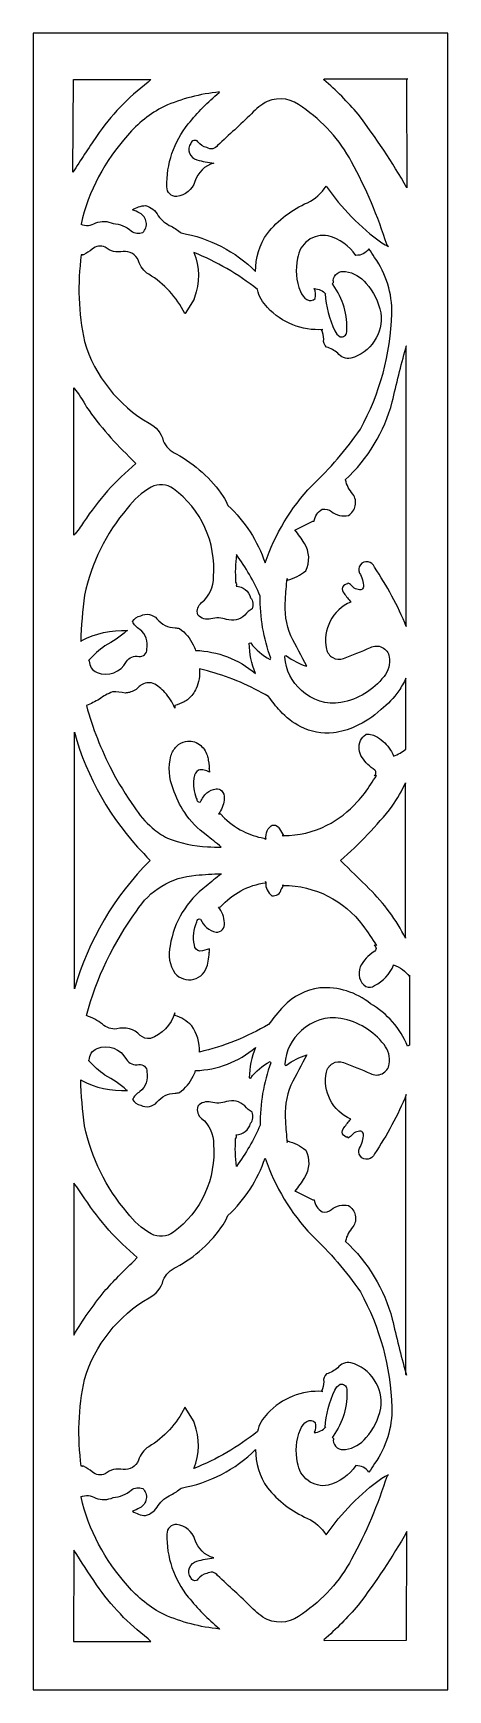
# Model space of a CAD drawing. Header units: millimetres. Extents: x 44 to 294, y 859 to 1859.
import ezdxf

# ---------------------------------------------------------------- set-up
doc = ezdxf.new("R2010")
doc.units = ezdxf.units.MM
doc.layers.add('Image', color=70, linetype='Continuous')

msp = doc.modelspace()

# ---------------------------------------------------------------- linework, layer by layer
at = {"layer": 'Image'}
for points in [[(44.37, 858.55), (294.37, 858.55), (294.37, 1858.55), (44.37, 1858.55)], [(241.88, 1742.7), (241.89, 1742.69)], [(150.55, 1414.59), (150.55, 1414.5)], [(148.8, 1374.6), (148.8, 1374.6)], [(184.57, 1372.51), (184.42, 1371.8)], [(195.27, 1374.1), (194.48, 1374.15)], [(195.27, 1374.16), (195.3, 1374.1)], [(148.8, 1343.69), (148.8, 1343.69)], [(184.57, 1345.78), (184.42, 1346.49)], [(195.27, 1344.18), (194.48, 1344.14)], [(195.27, 1344.13), (195.3, 1344.19)], [(150.55, 1303.7), (150.55, 1303.79)], [(241.88, 975.59), (241.89, 975.6)]]:
    msp.add_lwpolyline(points, close=True, dxfattribs=at)
for points in [[(113.71, 1828.88, 0.084434), (82.61, 1796.25, 0.010251), (68.38, 1774.59), (68.22, 1774.77), (68.78, 1830.47), (115.22, 1830.47, -0.022097)], [(269.48, 1830.69), (269.7, 1765.18, 0.033428), (240.23, 1809.58, 0.039412), (219.69, 1830.44), (219.91, 1830.94), (270.34, 1830.94)], [(155.58, 1790.81, -0.428672), (149.14, 1789.54, -0.195705), (143.69, 1793.01, 0.599045), (139.47, 1791.99, 0.543685), (143.12, 1782.12, 0.063156), (153.34, 1780.12, 0.254687), (141.89, 1769.02, -0.294147), (130.95, 1759.99, -0.450981), (124.99, 1765.74, -0.178375), (137.89, 1803.72, -0.051744), (156.44, 1822.63), (156.62, 1823.04, 0.076755), (123.31, 1814.33, 0.101657), (101.34, 1796.82, 0.12826), (73.21, 1743.3), (73.06, 1743.3, 0.266745), (82.07, 1744.05, -0.198097), (92.59, 1743.63, -0.162854), (103.55, 1739.16, 0.254871), (110.46, 1738.2, 0.511741), (108.66, 1749.86, 0.036083), (104.19, 1751.96, -0.119582), (112.06, 1754.51, -0.208507), (119.69, 1748.37, 0.128056), (127.6, 1741.96, -0.062059), (133.6, 1737.91, -0.153717), (178.51, 1714.64, -0.158349), (185.6, 1737.7, -0.122292), (209.81, 1756.21, 0.137118), (220.99, 1766.11, 0.081344), (254.51, 1731.92, 0.047791), (258.62, 1729.86), (257.73, 1730.48, 0.047824), (236.37, 1780.89, 0.119982), (206.72, 1813.77, 0.287654), (185.46, 1817.35, 0.076352), (175.96, 1809.93, -0.009758)], [(155.64, 1790.86, -0.004481), (155.64, 1790.86, -0.005252)], [(225.2, 1709.24, -0.44633), (232.6, 1714.58, -0.20067), (245.13, 1707.47, -0.138283), (253.9, 1689.78, -0.374885), (235.9, 1662.26, -0.264316), (227.98, 1665.36, 0.094851), (221.27, 1669.06, -0.302984), (219.6, 1673.75, 0.098528), (218.27, 1679.47), (219.03, 1679.64, -0.227375), (185.65, 1692.91, -0.139973), (179.53, 1703.83, 0.074289), (141.17, 1726.12, -0.193644), (141.57, 1698.97, -0.000567), (141.21, 1697.86), (141.36, 1697.94), (136, 1689.28), (135.84, 1689.37, 0.141886), (114.02, 1712.99, -0.180915), (107.85, 1721.15, 0.344744), (98.59, 1726.71, -0.22278), (87.8, 1729.33, 0.297556), (79.9, 1728.13, -0.049987), (74.69, 1724.8, -0.070974), (73.36, 1724.73, 0.086968), (75.31, 1672.4, 0.191669), (114.38, 1623.05, -0.225275), (122.76, 1612.5, 0.180559), (130.64, 1604.56, -0.120916), (158.97, 1578.95, -0.039061), (161.83, 1573.46, -0.122509), (184.2, 1538.73, -0.107889), (212.34, 1585.35, 0.053282), (241.63, 1619.56, 0.119747), (260.63, 1689.26, 0.161143), (250.2, 1723.16, 0.003509), (246.83, 1728.36, -0.248565), (238.97, 1724.38, 0.172136), (222.27, 1736.26, 0.42923), (203.77, 1722.62, 0.151668), (205.51, 1702.58, 0.15516), (209.43, 1697.67, 0.340538), (214.46, 1698.44, 0.162865), (213.87, 1704.41, -0.203023), (220.76, 1701.04), (220.39, 1701.35, 0.095329), (226.19, 1678.89, 0.170391), (229.5, 1675.28, 0.446405), (233.46, 1678.16, 0.176021), (225.25, 1706.57, 0.048956), (224.62, 1707.23, 0.477348)], [(74.24, 1724.73, -0.01152), (74.17, 1724.73)], [(110.11, 1716.5, -0.001559), (110.08, 1716.53)], [(269.34, 1500.35, 0.052585), (250.09, 1536.2, 1.042237), (241.05, 1532.68, -0.147885), (243.51, 1524.24, -0.325636), (241.99, 1522.59, -0.259408), (236.06, 1525.31, 0.05529), (234.21, 1526.74), (234.14, 1526.17, 0.698859), (231.84, 1520.33, 0.018293), (235.83, 1515.18, 0.354991), (221.18, 1486.81, 0.452298), (231.42, 1481.06, 0.008503), (247.7, 1487.69, -0.519255), (259.01, 1482.06, -0.22039), (255.92, 1470.23, -0.182616), (229.94, 1454.44, -0.234326), (206.16, 1461.8, -0.204519), (196.15, 1481.92, -0.908849), (197.15, 1482.67, 0.09315), (209.33, 1476.42, -0.01023), (199.76, 1494.73, -0.118515), (196.42, 1516.7, -0.018387), (197.58, 1529.31), (197.68, 1528.43, 0.111334), (208.68, 1533.96, 0.265168), (207.88, 1550.56, 0.0295), (202.17, 1558.69), (203.03, 1558.94), (213.07, 1563.94), (213.71, 1563.94, -0.216231), (218.66, 1571.19, -0.219897), (224.22, 1569.79, 0.231163), (234.45, 1567.48, 0.434297), (237.18, 1580.3, -0.147819), (232.73, 1588.95), (232.52, 1588.95, 0.142305), (260.9, 1635.95, -0.010557), (269.01, 1668.4, -0.015935), (269.48, 1669.72), (269.06, 1669.47), (269.06, 1501.68)], [(68.88, 1644.4, -0.053106), (76.52, 1632.86, 0.052156), (104.15, 1601.07), (106.34, 1598.7, 0.075633), (74.8, 1563.38, -0.048609), (68.88, 1555.49)], [(132.51, 1499.09, -0.150035), (140.77, 1489.3, -0.027026), (142.29, 1485.95, -0.169095), (178.35, 1472.03, -0.091692), (174.6, 1490.27), (175.51, 1490.54, 0.120601), (187.22, 1480.55), (187.67, 1481.25, -0.091647), (181.22, 1518.8, 0.057077), (166.94, 1543.76, 0.048492), (166.44, 1527.16, -0.381892), (166.74, 1524.75, -0.326021), (175.49, 1517.76, -0.245238), (176.46, 1511.08, 0.119262), (172.03, 1507.3, -0.278696), (160.95, 1504.7, 0.145778), (151.5, 1505.03, -0.29469), (143.65, 1507.51, -0.313455), (145.94, 1514.87, 0.236593), (153.09, 1530.38, 0.26041), (128.88, 1583.56, 0.289312), (115.56, 1584.54, 0.103961), (101.13, 1571.69, 0.126172), (75.37, 1519.26, 0.028886), (73.1, 1491.43), (73.31, 1491.68, -0.140733), (101.31, 1497.93), (100.67, 1497.68, -0.061258), (87.66, 1488.72, 0.057298), (77.8, 1479.92), (78.2, 1479.66, 0.328784), (82.87, 1472.66, 0.391264), (100.56, 1479.2, -0.297243), (108.14, 1482.29, 0.474613), (112.91, 1486.7, 0.2848), (108.7, 1498.64, -0.149705), (104.21, 1503.44, -0.205433), (109.19, 1506.86, -0.342901), (119.02, 1504.99, 0.226516), (130.01, 1499.58, -0.078569)], [(148.74, 1374.65, -0.09212), (135.73, 1388.05, -0.068524), (128.83, 1402.49, -0.16387), (127.44, 1422.3, -0.125452), (130.85, 1428.03, -0.14597), (136.24, 1431.05, -0.212256), (144.61, 1429.2, -0.147671), (149.26, 1422.68, -0.055343), (149.93, 1419.75, -0.028632), (150.67, 1412.41, 0.202633), (143.96, 1413.74, 0.193447), (141.4, 1409.52, 0.036665), (141.3, 1408.45, 0.140974), (142.7, 1396.87), (143.02, 1396.15, 0.271895), (144.02, 1394.54, 0.236276), (145.33, 1394.53, -0.128502), (149.15, 1399.92, -0.144704), (154.61, 1402.38, -0.232821), (158.07, 1401.17, -0.22054), (159.58, 1396.69, -0.136065), (156.82, 1388.24, -0.019869), (156.12, 1387.28, -0.306182), (158.15, 1386.55, -0.052284), (158.41, 1386.12, 0.084732), (170.88, 1376.8, 0.080291), (183.54, 1372.68, 0.688572), (184.66, 1372.72, 0.166621), (184.68, 1373.26, -0.153425), (186.15, 1378.3, -0.113744), (188.45, 1380.5, -0.265453), (192.19, 1379.28, -0.061591), (192.89, 1378.29, -0.01954), (195.27, 1374.16, 0.11821), (221.39, 1380.38, 0.088222), (239.8, 1394.47, 0.045415), (247.93, 1405.16, 0.004314), (251.32, 1410.41), (250.04, 1410.28, 0.449014), (250.39, 1413.64, -0.088908), (242.64, 1421.33, -0.263986), (241.82, 1431.61, -0.143719), (244.89, 1435.22), (245.12, 1435.37, -0.188623), (251.96, 1433.54, -0.111669), (259.81, 1425.82, -0.034832), (261.68, 1422.41), (261.68, 1422.16, 0.086579), (269.05, 1426.42), (269.14, 1469.19, -0.03986), (264.74, 1461.51, -0.0832), (254.09, 1450.28), (253.99, 1450.21, -0.085049), (238.49, 1439.95, -0.068079), (225.35, 1436.16, -0.140658), (205.68, 1439.82, -0.0938), (193.29, 1449.42, -0.029313), (186.35, 1458.05, 0.065629), (151.22, 1473.08, 0.012119), (144.56, 1474.78, -0.138613), (142.64, 1463.01, -0.108069), (137.94, 1456.71, -0.081582), (135.43, 1455.02, -0.044311), (129.73, 1452.67), (129.73, 1451.17, 0.093377), (123.85, 1460.54, 0.089937), (116.65, 1466.04, 0.243711), (109.26, 1464.93, 0.079187), (108.37, 1464.1, -0.131885), (102.49, 1460.65, -0.055633), (99.83, 1460.22, 0.071691), (92.19, 1460.92, 0.0756), (84.28, 1456.54, -0.04016), (76.44, 1452.72, 0.05341), (91.78, 1413.61, 0.035293), (105.34, 1391.5, 0.076454), (116.21, 1378.83, 0.05647), (125.34, 1372.6, 0.078742), (149.5, 1367.46, 0.004664), (157.72, 1367.15), (157.75, 1367.29, -0.005701)], [(120.16, 1464.44, 0.00034), (120.12, 1464.46)], [(69.22, 1436.66, 0.126443), (111.01, 1363.36, 0.001314), (114.95, 1359.14, 0.128466), (69.22, 1281.63)], [(150.55, 1414.59, -0.000341), (150.55, 1414.5)], [(249.66, 1414.37, 0.001567), (249.61, 1414.42)], [(268.59, 1359.14), (268.59, 1313.24), (268.89, 1312.18, 0.084904), (247, 1342, 0.007901), (229.6, 1359.14, 0.048622), (260.88, 1392.02, 0.042869), (268.89, 1406.11), (268.59, 1405.04)], [(148.75, 1374.64, -0.004194), (148.75, 1374.64, -0.004856)], [(184.55, 1372.51, 0.001425), (184.58, 1372.51)], [(194.39, 1375.8, -0.003719), (194.4, 1375.79)], [(148.74, 1343.64, 0.198362), (126.99, 1307.68, 0.220902), (129.86, 1291.13, 0.625036), (149.4, 1296.02, 0.055253), (150.67, 1305.88, -0.068983), (144.89, 1304.41, -0.369497), (141.56, 1308.05, -0.149843), (143.02, 1322.14, -0.550814), (145.33, 1323.76, 0.258421), (154.61, 1315.91, 0.471883), (159.65, 1321.48, 0.171793), (156.12, 1331.01), (157.38, 1331.1, -0.178921), (184.55, 1345.77, 0.249137), (188.26, 1337.89, 0.391502), (193.97, 1341.75, 0.006542), (195.27, 1344.13, -0.2356), (243.15, 1319.93, -0.017788), (251.32, 1307.88), (250.04, 1308.01, -0.581203), (249.92, 1304.16, 0.137794), (241.59, 1294.89, 0.347369), (244.96, 1283.01, 0.268993), (250.24, 1283.67, 0.172681), (261.68, 1295.88), (261.68, 1296.13, -0.152548), (271.3, 1289.14), (271.3, 1247.74), (270.13, 1247.12, 0.162005), (247.79, 1272.69, 0.189072), (217.13, 1282.28, 0.174326), (195.35, 1271.01, 0.03828), (186.35, 1260.24, -0.077893), (144.56, 1243.51, 0.170438), (139.95, 1259.44, 0.124919), (129.73, 1265.62), (129.73, 1267.12, -0.239762), (115.04, 1251.69, -0.217155), (108.92, 1253.62, 0.280338), (94.76, 1257.46, -0.212492), (86.16, 1260.41, 0.06906), (76.44, 1265.57, -0.091377), (106.63, 1328.53, -0.241505), (142.48, 1350.25, -0.016977), (157.72, 1351.14), (157.75, 1350.99, 0.01522)], [(148.75, 1343.65, 0.004194), (148.75, 1343.65, 0.004856)], [(184.55, 1345.77, -0.001425), (184.58, 1345.78)], [(194.39, 1342.49, 0.003719), (194.4, 1342.5)], [(150.55, 1303.7, 0.000341), (150.55, 1303.79)], [(249.66, 1303.92, -0.001567), (249.61, 1303.87)], [(271.3, 1289.14, -0.005924), (271.41, 1289), (271.3, 1290)], [(269.34, 1217.94, -0.052585), (250.09, 1182.09, -1.042237), (241.05, 1185.6, 0.147885), (243.51, 1194.05, 0.325636), (241.99, 1195.7, 0.259408), (236.06, 1192.98, -0.05529), (234.21, 1191.55), (234.14, 1192.12, -0.698859), (231.84, 1197.96, -0.018293), (235.83, 1203.11, -0.354991), (221.18, 1231.48, -0.452298), (231.42, 1237.23, -0.008503), (247.7, 1230.6, 0.519255), (259.01, 1236.23, 0.22039), (255.92, 1248.06, 0.182616), (229.94, 1263.85, 0.234326), (206.16, 1256.49, 0.204519), (196.15, 1236.37, 0.908849), (197.15, 1235.62, -0.09315), (209.33, 1241.87, 0.01023), (199.76, 1223.56, 0.118515), (196.42, 1201.59, 0.018387), (197.58, 1188.98), (197.68, 1189.85, -0.111334), (208.68, 1184.33, -0.265168), (207.88, 1167.73, -0.0295), (202.17, 1159.6), (203.03, 1159.35), (213.07, 1154.35), (213.71, 1154.35, 0.216231), (218.66, 1147.09, 0.219897), (224.22, 1148.5, -0.231163), (234.45, 1150.81, -0.434297), (237.18, 1137.99, 0.147819), (232.73, 1129.34), (232.52, 1129.34, -0.142305), (260.9, 1082.34, 0.010557), (269.01, 1049.89, 0.015935), (269.48, 1048.57), (269.06, 1048.82), (269.06, 1216.61)], [(120.16, 1253.85, -0.00034), (120.12, 1253.83)], [(132.51, 1219.2, 0.150035), (140.77, 1228.99, 0.027026), (142.29, 1232.34, 0.169095), (178.35, 1246.25, 0.091692), (174.6, 1228.02), (175.51, 1227.75, -0.120601), (187.22, 1237.74), (187.67, 1237.04, 0.091647), (181.22, 1199.49, -0.057077), (166.94, 1174.53, -0.048492), (166.44, 1191.13, 0.381892), (166.74, 1193.54, 0.326021), (175.49, 1200.53, 0.245238), (176.46, 1207.21, -0.119262), (172.03, 1210.98, 0.278696), (160.95, 1213.59, -0.145778), (151.5, 1213.26, 0.29469), (143.65, 1210.78, 0.313455), (145.94, 1203.42, -0.236593), (153.09, 1187.91, -0.26041), (128.88, 1134.73, -0.289312), (115.56, 1133.75, -0.103961), (101.13, 1146.6, -0.126172), (75.37, 1199.03, -0.028886), (73.1, 1226.86), (73.31, 1226.61, 0.140733), (101.31, 1220.36), (100.67, 1220.61, 0.061258), (87.66, 1229.57, -0.057298), (77.8, 1238.37), (78.2, 1238.63, -0.328784), (82.87, 1245.63, -0.391264), (100.56, 1239.09, 0.297243), (108.14, 1236, -0.474613), (112.91, 1231.59, -0.2848), (108.7, 1219.65, 0.149705), (104.21, 1214.85, 0.205433), (109.19, 1211.43, 0.342901), (119.02, 1213.3, -0.226516), (130.01, 1218.7, 0.078569)], [(225.2, 1009.05, 0.44633), (232.6, 1003.71, 0.20067), (245.13, 1010.82, 0.138283), (253.9, 1028.51, 0.374885), (235.9, 1056.03, 0.264316), (227.98, 1052.93, -0.094851), (221.27, 1049.22, 0.302984), (219.6, 1044.53, -0.098528), (218.27, 1038.82), (219.03, 1038.65, 0.227375), (185.65, 1025.38, 0.139973), (179.53, 1014.46, -0.074289), (141.17, 992.16, 0.193644), (141.57, 1019.32, 0.000567), (141.21, 1020.43), (141.36, 1020.34), (136, 1029.01), (135.84, 1028.92, -0.141886), (114.02, 1005.3, 0.180915), (107.85, 997.14, -0.344744), (98.59, 991.58, 0.22278), (87.8, 988.96, -0.297556), (79.9, 990.16, 0.049987), (74.69, 993.49, 0.070974), (73.36, 993.56, -0.086968), (75.31, 1045.89, -0.191669), (114.38, 1095.24, 0.225275), (122.76, 1105.79, -0.180559), (130.64, 1113.72, 0.120916), (158.97, 1139.34, 0.039061), (161.83, 1144.83, 0.122509), (184.2, 1179.56, 0.107889), (212.34, 1132.94, -0.053282), (241.63, 1098.73, -0.119747), (260.63, 1029.03, -0.161143), (250.2, 995.13, -0.003509), (246.83, 989.93, 0.248565), (238.97, 993.91, -0.172136), (222.27, 982.03, -0.42923), (203.77, 995.67, -0.151668), (205.51, 1015.71, -0.15516), (209.43, 1020.62, -0.340538), (214.46, 1019.85, -0.162865), (213.87, 1013.88, 0.203023), (220.76, 1017.25), (220.39, 1016.94, -0.095329), (226.19, 1039.4, -0.170391), (229.5, 1043, -0.446405), (233.46, 1040.12, -0.176021), (225.25, 1011.72, -0.048956), (224.62, 1011.06, -0.477348)], [(68.88, 1072.7, -0.03639), (87.17, 1098.93, -0.022823), (104.97, 1117.22), (107.15, 1119.59, -0.075579), (75.61, 1154.91, 0.014309), (68.88, 1164.47)], [(155.58, 927.48, 0.428672), (149.14, 928.75, 0.195705), (143.69, 925.28, -0.599045), (139.47, 926.3, -0.543685), (143.12, 936.17, -0.063156), (153.34, 938.17, -0.254687), (141.89, 949.27, 0.294147), (130.95, 958.3, 0.450981), (124.99, 952.55, 0.178375), (137.89, 914.57, 0.051744), (156.44, 895.66), (156.62, 895.25, -0.076755), (123.31, 903.96, -0.101657), (101.34, 921.47, -0.12826), (73.21, 974.99), (73.06, 974.99, -0.266745), (82.07, 974.24, 0.198097), (92.59, 974.66, 0.162854), (103.55, 979.12, -0.254871), (110.46, 980.09, -0.511741), (108.66, 968.43, -0.036083), (104.19, 966.33, 0.119582), (112.06, 963.78, 0.208507), (119.69, 969.91, -0.128056), (127.6, 976.33, 0.062059), (133.6, 980.38, 0.153717), (178.51, 1003.65, 0.158349), (185.6, 980.59, 0.122292), (209.81, 962.08, -0.137118), (220.99, 952.18, -0.081344), (254.51, 986.37, -0.047791), (258.62, 988.43), (257.73, 987.81, -0.047824), (236.37, 937.4, -0.119982), (206.72, 904.51, -0.287654), (185.46, 900.94, -0.076352), (175.96, 908.35, 0.009758)], [(110.11, 1001.79, 0.001559), (110.08, 1001.75)], [(74.24, 993.56, 0.01152), (74.17, 993.56)], [(269.48, 888.55), (269.7, 954.07, -0.033428), (240.23, 909.66, -0.039412), (219.69, 888.8), (219.91, 888.3)], [(113.71, 889.41, -0.041027), (96.96, 904.34, -0.038648), (82.61, 922.03, -0.009839), (68.94, 942.81), (68.78, 887.82), (115.22, 887.82, 0.040099)], [(155.64, 927.43, 0.004481), (155.64, 927.43, 0.005251)]]:
    msp.add_lwpolyline(points, format="xyb", close=True, dxfattribs=at)

doc.saveas('drawing.dxf')
